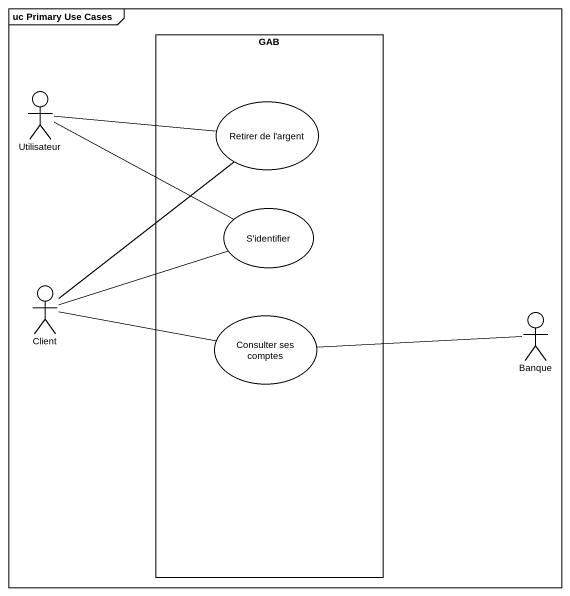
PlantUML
@startuml
mainframe uc Primary Use Cases
rectangle GAB {
  usecase "Retirer de l'argent" as Retirer_de_l_argent
  usecase "S'identifier" as S_identifier
  usecase "Consulter ses comptes" as Consulter_ses_comptes
}
actor Utilisateur
actor Client
actor Banque
Utilisateur -right- Retirer_de_l_argent
Utilisateur -right- S_identifier
Client -up- Retirer_de_l_argent
Client -right- S_identifier
Client -right- Consulter_ses_comptes
Consulter_ses_comptes -right- Banque
@enduml
